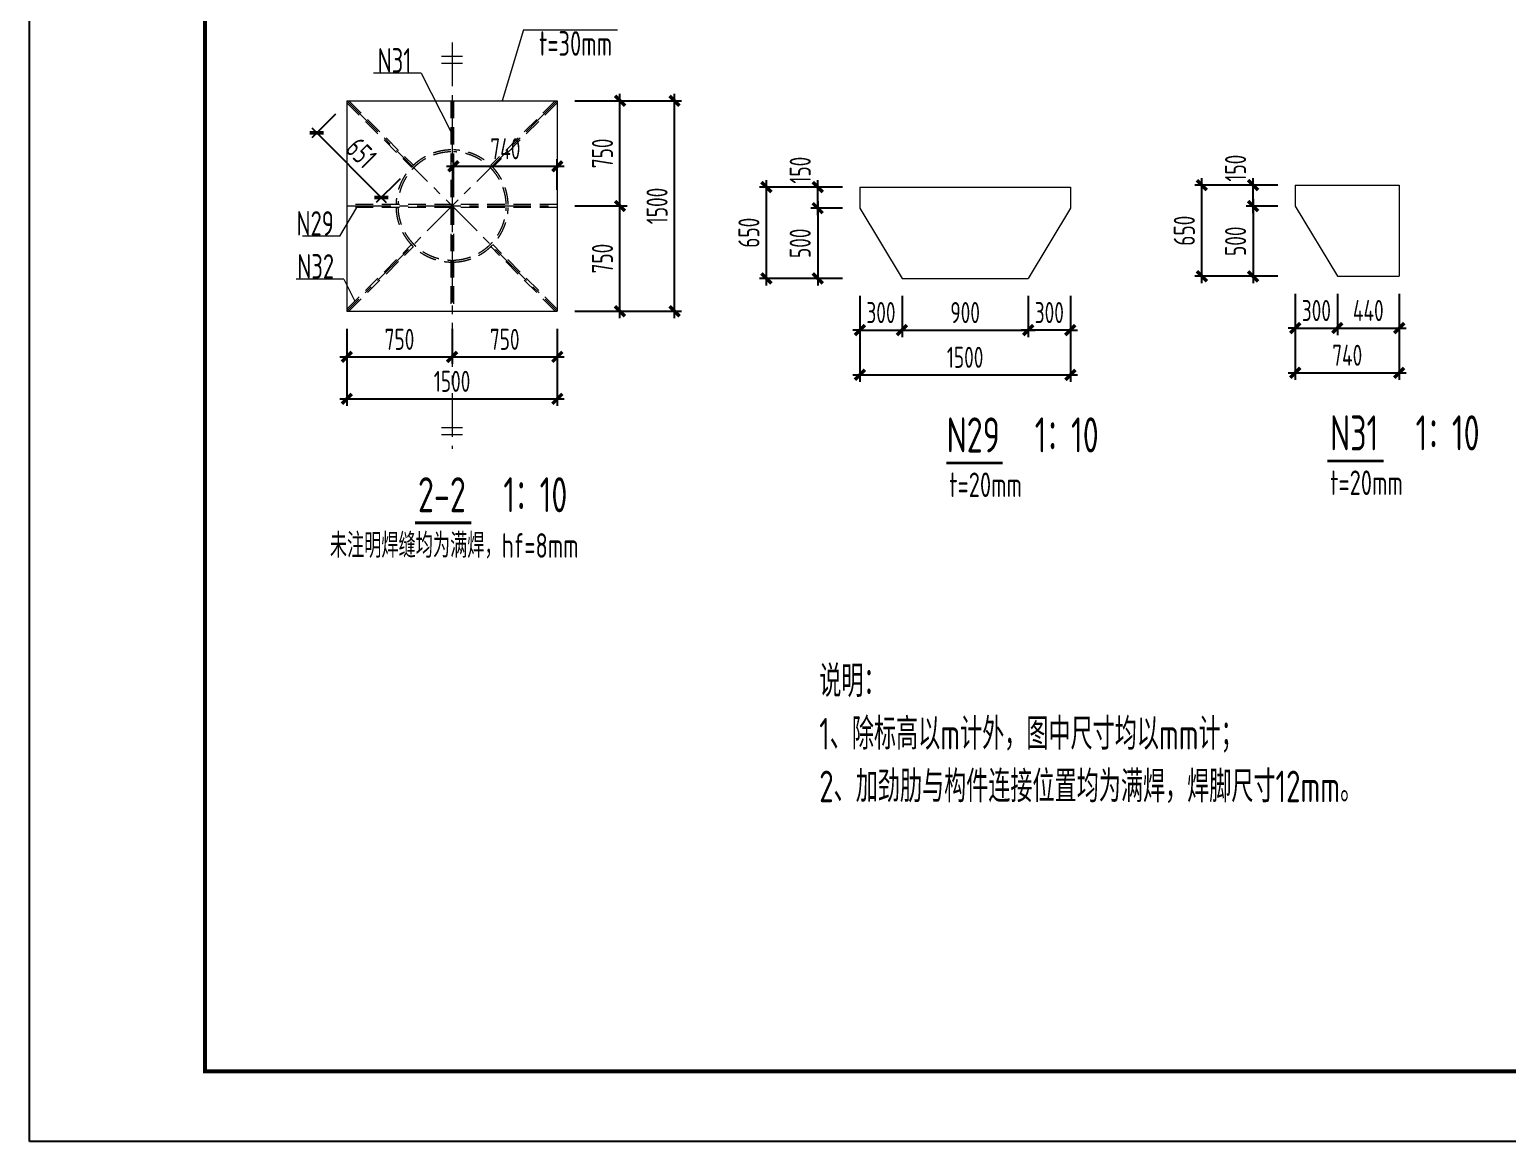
# Model space of a CAD drawing. Extents: x -2876908 to 633791, y -1383861 to 872234.
# Drawn here: x 423791 to 529141, y -1081910 to -1002657 of the extents above; entities that cross this region are included whole.
import ezdxf
from ezdxf.enums import TextEntityAlignment as Align

# ---------------------------------------------------------------- set-up
doc = ezdxf.new("R2010")
doc.units = 0
doc.header["$LTSCALE"] = 5
doc.header["$MEASUREMENT"] = 0
doc.linetypes.add('CENTER', pattern=[2, 1.25, -0.25, 0.25, -0.25])
doc.linetypes.add('DASHED', pattern=[0.75, 0.5, -0.25])
doc.layers.get('0').update_dxf_attribs({"linetype": 'CONTINUOUS', "lineweight": 25})
doc.layers.get('DEFPOINTS').update_dxf_attribs({"color": 35, "linetype": 'CONTINUOUS', "lineweight": 13})
for name, color, linetype, lineweight in [('1粗实线', 1, 'CONTINUOUS', 30), ('3中心线', 6, 'CENTER', 18), ('4虚线', 2, 'DASHED', 18), ('5标注', 3, 'CONTINUOUS', 15), ('6文本', 7, 'CONTINUOUS', 15), ('8轮廓线', 4, 'CONTINUOUS', 15), ('DIM', 3, 'CONTINUOUS', 0), ('HFZT', 5, 'CONTINUOUS', 15), ('THIN', 7, 'CONTINUOUS', 0)]:
    doc.layers.add(name, color=color, linetype=linetype, lineweight=lineweight)
doc.layers.add('M_Dim', color=3, linetype='CONTINUOUS')
doc.styles.add('TSSD_Dimension', font='tssdeng.shx', dxfattribs={"width": 0.7, "bigfont": 'hztxt.shx'})
doc.styles.add('TSSD_NORM', font='tssdeng.shx', dxfattribs={"width": 0.7, "bigfont": 'hztxt.shx'})
doc.dimstyles.new('TSSD_100_100', dxfattribs={"dimtxt": 300, "dimasz": 100, "dimexe": 100, "dimexo": 250, "dimgap": 100, "dimtad": 1, "dimdec": 0, "dimzin": 0, "dimdsep": 46, "dimtxsty": 'TSSD_Dimension', "dimblk": 'ARCHTICK', "dimblk1": 'ARCHTICK', "dimblk2": 'ARCHTICK', "dimcen": 0, "dimdle": 100, "dimclrt": 7, "dimadec": 0, "dimazin": 0, "dimtfac": 1, "dimtdec": 0, "dimtix": 1, "dimtmove": 2, "dimatfit": 3, "dimfxl": 1, "dimtolj": 1, "dimtzin": 0, "dimarcsym": 0})

# ---------------------------------------------------------------- blocks, each defined once
blk = doc.blocks.new('施工设计图框')
at = {"color": 7, "linetype": 'Continuous'}
blk.add_lwpolyline([(-395.5, -13.5), (-395.5, 283.5), (24.5, 283.5), (24.5, -13.5), (-395.5, -13.5)], dxfattribs=at)
at = {"layer": '1粗实线', "color": 7, "linetype": 'Continuous', "const_width": 0.6}
blk.add_lwpolyline([(-370.5, -3.5), (-370.5, 273.5), (14.5, 273.5), (14.5, -3.5), (-370.5, -3.5)], dxfattribs=at)
at = {"layer": 'HFZT', "color": 2, "style": 'TSSD_NORM', "width": 0.7}
for tag, height, p in [('比例尺', 2.5, (7.25, 17.5)), ('图号', 2.5, (-20.49, 3.5)), ('日期', 2.5, (7.25, 3.5)), ('图名', 4, (-76.24, 0.75))]:
    blk.add_attdef(tag, text='', height=height, dxfattribs=at).set_placement(p, align=Align.MIDDLE)
blk = doc.blocks.new('_ArchTick')
at = {"color": 0, "linetype": 'ByBlock', "const_width": 0.5}
blk.add_lwpolyline([(-0.71, -0.71), (0.71, 0.71)], dxfattribs=at)
blk = doc.blocks.new('*D1455')
at = {"layer": 'DEFPOINTS', "color": 0, "transparency": 16777216}
for p in [(446411, -1022732), (453911, -1022732), (453911, -1025987)]:
    blk.add_point(p, dxfattribs=at)
at = {"layer": 'DIM', "color": 0, "lineweight": -2, "transparency": 16777216}
for p, q in [((446411, -1023982), (446411, -1026487)), ((453911, -1023982), (453911, -1026487)), ((445911, -1025987), (454411, -1025987))]:
    blk.add_line(p, q, dxfattribs=at)
at = {"layer": 'DIM', "color": 0, "lineweight": -2, "transparency": 16777216, "xscale": 500, "yscale": 500, "zscale": 500, "rotation": 180}
blk.add_blockref('_ArchTick', (446411, -1025987), dxfattribs=at)
at = {"layer": 'DIM', "color": 0, "lineweight": -2, "transparency": 16777216, "xscale": 500, "yscale": 500, "zscale": 500}
blk.add_blockref('_ArchTick', (453911, -1025987), dxfattribs=at)
at = {"layer": 'DIM', "color": 7, "transparency": 16777216, "insert": (450161, -1024737), "char_height": 1500, "attachment_point": 5, "style": 'TSSD_Dimension'}
blk.add_mtext('\\A1;750', dxfattribs=at)
blk = doc.blocks.new('*D1456')
at = {"layer": 'DEFPOINTS', "color": 0, "transparency": 16777216}
for p in [(453911, -1022732), (461411, -1022732), (461411, -1025987)]:
    blk.add_point(p, dxfattribs=at)
at = {"layer": 'DIM', "color": 0, "lineweight": -2, "transparency": 16777216}
for p, q in [((453911, -1023982), (453911, -1026487)), ((461411, -1023982), (461411, -1026487)), ((453411, -1025987), (461911, -1025987))]:
    blk.add_line(p, q, dxfattribs=at)
at = {"layer": 'DIM', "color": 0, "lineweight": -2, "transparency": 16777216, "xscale": 500, "yscale": 500, "zscale": 500, "rotation": 180}
blk.add_blockref('_ArchTick', (453911, -1025987), dxfattribs=at)
at = {"layer": 'DIM', "color": 0, "lineweight": -2, "transparency": 16777216, "xscale": 500, "yscale": 500, "zscale": 500}
blk.add_blockref('_ArchTick', (461411, -1025987), dxfattribs=at)
at = {"layer": 'DIM', "color": 7, "transparency": 16777216, "insert": (457661, -1024737), "char_height": 1500, "attachment_point": 5, "style": 'TSSD_Dimension'}
blk.add_mtext('\\A1;750', dxfattribs=at)
blk = doc.blocks.new('*D1457')
at = {"layer": 'DEFPOINTS', "color": 0, "transparency": 16777216}
for p in [(446411, -1022732), (461411, -1022732), (461411, -1028981)]:
    blk.add_point(p, dxfattribs=at)
at = {"layer": 'DIM', "color": 0, "lineweight": -2, "transparency": 16777216}
for p, q in [((446411, -1023982), (446411, -1029481)), ((461411, -1023982), (461411, -1029481)), ((445911, -1028981), (461911, -1028981))]:
    blk.add_line(p, q, dxfattribs=at)
at = {"layer": 'DIM', "color": 0, "lineweight": -2, "transparency": 16777216, "xscale": 500, "yscale": 500, "zscale": 500, "rotation": 180}
blk.add_blockref('_ArchTick', (446411, -1028981), dxfattribs=at)
at = {"layer": 'DIM', "color": 0, "lineweight": -2, "transparency": 16777216, "xscale": 500, "yscale": 500, "zscale": 500}
blk.add_blockref('_ArchTick', (461411, -1028981), dxfattribs=at)
at = {"layer": 'DIM', "color": 7, "transparency": 16777216, "insert": (453911, -1027731), "char_height": 1500, "attachment_point": 5, "style": 'TSSD_Dimension'}
blk.add_mtext('\\A1;1500', dxfattribs=at)
blk = doc.blocks.new('*D1458')
at = {"layer": 'DEFPOINTS', "color": 0, "transparency": 16777216}
for p in [(461411, -1015232), (465880, -1015232), (461411, -1022732)]:
    blk.add_point(p, dxfattribs=at)
at = {"layer": 'DIM', "color": 0, "lineweight": -2, "transparency": 16777216}
for p, q in [((462661, -1015232), (466380, -1015232)), ((465880, -1023232), (465880, -1014732)), ((462661, -1022732), (466380, -1022732))]:
    blk.add_line(p, q, dxfattribs=at)
at = {"layer": 'DIM', "color": 0, "lineweight": -2, "transparency": 16777216, "xscale": 500, "yscale": 500, "zscale": 500}
for p, rotation in [((465880, -1015232), 90), ((465880, -1022732), 270)]:
    blk.add_blockref('_ArchTick', p, dxfattribs=dict(at, rotation=rotation))
at = {"layer": 'DIM', "color": 7, "transparency": 16777216, "insert": (464630, -1018982), "char_height": 1500, "attachment_point": 5, "rotation": 90, "style": 'TSSD_Dimension'}
blk.add_mtext('\\A1;750', dxfattribs=at)
blk = doc.blocks.new('*D1459')
at = {"layer": 'DEFPOINTS', "color": 0, "transparency": 16777216}
for p in [(461411, -1007732), (465880, -1007732), (461411, -1015232)]:
    blk.add_point(p, dxfattribs=at)
at = {"layer": 'DIM', "color": 0, "lineweight": -2, "transparency": 16777216}
for p, q in [((462661, -1007732), (466380, -1007732)), ((465880, -1015732), (465880, -1007232)), ((462661, -1015232), (466380, -1015232))]:
    blk.add_line(p, q, dxfattribs=at)
at = {"layer": 'DIM', "color": 0, "lineweight": -2, "transparency": 16777216, "xscale": 500, "yscale": 500, "zscale": 500}
for p, rotation in [((465880, -1007732), 90), ((465880, -1015232), 270)]:
    blk.add_blockref('_ArchTick', p, dxfattribs=dict(at, rotation=rotation))
at = {"layer": 'DIM', "color": 7, "transparency": 16777216, "insert": (464630, -1011482), "char_height": 1500, "attachment_point": 5, "rotation": 90, "style": 'TSSD_Dimension'}
blk.add_mtext('\\A1;750', dxfattribs=at)
blk = doc.blocks.new('*D1460')
at = {"layer": 'DEFPOINTS', "color": 0, "transparency": 16777216}
for p in [(461411, -1007732), (469770, -1007732), (461411, -1022732)]:
    blk.add_point(p, dxfattribs=at)
at = {"layer": 'DIM', "color": 0, "lineweight": -2, "transparency": 16777216}
for p, q in [((462661, -1007732), (470270, -1007732)), ((469770, -1023232), (469770, -1007232)), ((462661, -1022732), (470270, -1022732))]:
    blk.add_line(p, q, dxfattribs=at)
at = {"layer": 'DIM', "color": 0, "lineweight": -2, "transparency": 16777216, "xscale": 500, "yscale": 500, "zscale": 500}
for p, rotation in [((469770, -1007732), 90), ((469770, -1022732), 270)]:
    blk.add_blockref('_ArchTick', p, dxfattribs=dict(at, rotation=rotation))
at = {"layer": 'DIM', "color": 7, "transparency": 16777216, "insert": (468520, -1015232), "char_height": 1500, "attachment_point": 5, "rotation": 90, "style": 'TSSD_Dimension'}
blk.add_mtext('\\A1;1500', dxfattribs=at)
blk = doc.blocks.new('*D1461')
at = {"layer": 'DEFPOINTS', "color": 0, "transparency": 16777216}
for p in [(446481, -1007803), (451082, -1012404), (448861, -1014625)]:
    blk.add_point(p, dxfattribs=at)
at = {"layer": 'DIM', "color": 0, "lineweight": -2, "transparency": 16777216}
for p, q in [((445598, -1008687), (443907, -1010378)), ((443907, -1009671), (449215, -1014979)), ((450198, -1013288), (448508, -1014979))]:
    blk.add_line(p, q, dxfattribs=at)
at = {"layer": 'DIM', "color": 0, "lineweight": -2, "transparency": 16777216, "xscale": 500, "yscale": 500, "zscale": 500}
for p, rotation in [((444260, -1010024), 135), ((448861, -1014625), 315)]:
    blk.add_blockref('_ArchTick', p, dxfattribs=dict(at, rotation=rotation))
at = {"layer": 'DIM', "color": 7, "transparency": 16777216, "insert": (447445, -1011441), "char_height": 1500, "attachment_point": 5, "rotation": 315, "style": 'TSSD_Dimension'}
blk.add_mtext('\\A1;651', dxfattribs=at)
blk = doc.blocks.new('*D1462')
at = {"layer": 'DEFPOINTS', "color": 0, "transparency": 16777216}
for p in [(479974, -1013890), (482983, -1013890), (482983, -1015390)]:
    blk.add_point(p, dxfattribs=at)
at = {"layer": 'DIM', "color": 0, "lineweight": -2, "transparency": 16777216}
for p, q in [((479974, -1015890), (479974, -1013390)), ((481733, -1013890), (479474, -1013890)), ((481733, -1015390), (479474, -1015390))]:
    blk.add_line(p, q, dxfattribs=at)
at = {"layer": 'DIM', "color": 0, "lineweight": -2, "transparency": 16777216, "xscale": 500, "yscale": 500, "zscale": 500}
for p, rotation in [((479974, -1013890), 90), ((479974, -1015390), 270)]:
    blk.add_blockref('_ArchTick', p, dxfattribs=dict(at, rotation=rotation))
at = {"layer": 'DIM', "color": 7, "transparency": 16777216, "insert": (478724, -1012680), "char_height": 1500, "attachment_point": 5, "rotation": 90, "style": 'TSSD_Dimension'}
blk.add_mtext('\\A1;150', dxfattribs=at)
blk = doc.blocks.new('*D1463')
at = {"layer": 'DEFPOINTS', "color": 0, "transparency": 16777216}
for p in [(482983, -1015390), (479974, -1020390), (482983, -1020390)]:
    blk.add_point(p, dxfattribs=at)
at = {"layer": 'DIM', "color": 0, "lineweight": -2, "transparency": 16777216}
for p, q in [((481733, -1015390), (479474, -1015390)), ((479974, -1014890), (479974, -1020890)), ((481733, -1020390), (479474, -1020390))]:
    blk.add_line(p, q, dxfattribs=at)
at = {"layer": 'DIM', "color": 0, "lineweight": -2, "transparency": 16777216, "xscale": 500, "yscale": 500, "zscale": 500}
for p, rotation in [((479974, -1015390), 90), ((479974, -1020390), 270)]:
    blk.add_blockref('_ArchTick', p, dxfattribs=dict(at, rotation=rotation))
at = {"layer": 'DIM', "color": 7, "transparency": 16777216, "insert": (478724, -1017890), "char_height": 1500, "attachment_point": 5, "rotation": 90, "style": 'TSSD_Dimension'}
blk.add_mtext('\\A1;500', dxfattribs=at)
blk = doc.blocks.new('*D1464')
at = {"layer": 'DEFPOINTS', "color": 0, "transparency": 16777216}
for p in [(482983, -1020390), (485983, -1020390), (485983, -1024079)]:
    blk.add_point(p, dxfattribs=at)
at = {"layer": 'DIM', "color": 0, "lineweight": -2, "transparency": 16777216}
for p, q in [((482983, -1021640), (482983, -1024579)), ((485983, -1021640), (485983, -1024579)), ((482983, -1024079), (482483, -1024079)), ((482983, -1024079), (485983, -1024079)), ((485983, -1024079), (486483, -1024079))]:
    blk.add_line(p, q, dxfattribs=at)
at = {"layer": 'DIM', "color": 0, "lineweight": -2, "transparency": 16777216, "xscale": 500, "yscale": 500, "zscale": 500}
blk.add_blockref('_ArchTick', (482983, -1024079), dxfattribs=at)
at = {"layer": 'DIM', "color": 0, "lineweight": -2, "transparency": 16777216, "xscale": 500, "yscale": 500, "zscale": 500, "rotation": 180}
blk.add_blockref('_ArchTick', (485983, -1024079), dxfattribs=at)
at = {"layer": 'DIM', "color": 7, "transparency": 16777216, "insert": (484483, -1022829), "char_height": 1500, "attachment_point": 5, "style": 'TSSD_Dimension'}
blk.add_mtext('\\A1;300', dxfattribs=at)
blk = doc.blocks.new('*D1465')
at = {"layer": 'DEFPOINTS', "color": 0, "transparency": 16777216}
for p in [(485983, -1020390), (494983, -1020390), (494983, -1024079)]:
    blk.add_point(p, dxfattribs=at)
at = {"layer": 'DIM', "color": 0, "lineweight": -2, "transparency": 16777216}
for p, q in [((485983, -1021640), (485983, -1024579)), ((494983, -1021640), (494983, -1024579)), ((485483, -1024079), (495483, -1024079))]:
    blk.add_line(p, q, dxfattribs=at)
at = {"layer": 'DIM', "color": 0, "lineweight": -2, "transparency": 16777216, "xscale": 500, "yscale": 500, "zscale": 500, "rotation": 180}
blk.add_blockref('_ArchTick', (485983, -1024079), dxfattribs=at)
at = {"layer": 'DIM', "color": 0, "lineweight": -2, "transparency": 16777216, "xscale": 500, "yscale": 500, "zscale": 500}
blk.add_blockref('_ArchTick', (494983, -1024079), dxfattribs=at)
at = {"layer": 'DIM', "color": 7, "transparency": 16777216, "insert": (490483, -1022829), "char_height": 1500, "attachment_point": 5, "style": 'TSSD_Dimension'}
blk.add_mtext('\\A1;900', dxfattribs=at)
blk = doc.blocks.new('*D1466')
at = {"layer": 'DEFPOINTS', "color": 0, "transparency": 16777216}
for p in [(494983, -1020390), (497983, -1020390), (494983, -1024079)]:
    blk.add_point(p, dxfattribs=at)
at = {"layer": 'DIM', "color": 0, "lineweight": -2, "transparency": 16777216}
for p, q in [((494983, -1021640), (494983, -1024579)), ((497983, -1021640), (497983, -1024579)), ((494983, -1024079), (494483, -1024079)), ((497983, -1024079), (494983, -1024079)), ((497983, -1024079), (498483, -1024079))]:
    blk.add_line(p, q, dxfattribs=at)
at = {"layer": 'DIM', "color": 0, "lineweight": -2, "transparency": 16777216, "xscale": 500, "yscale": 500, "zscale": 500}
blk.add_blockref('_ArchTick', (494983, -1024079), dxfattribs=at)
at = {"layer": 'DIM', "color": 0, "lineweight": -2, "transparency": 16777216, "xscale": 500, "yscale": 500, "zscale": 500, "rotation": 180}
blk.add_blockref('_ArchTick', (497983, -1024079), dxfattribs=at)
at = {"layer": 'DIM', "color": 7, "transparency": 16777216, "insert": (496483, -1022829), "char_height": 1500, "attachment_point": 5, "style": 'TSSD_Dimension'}
blk.add_mtext('\\A1;300', dxfattribs=at)
blk = doc.blocks.new('*D1467')
at = {"layer": 'DEFPOINTS', "color": 0, "transparency": 16777216}
for p in [(482983, -1020390), (497983, -1020390), (497983, -1027269)]:
    blk.add_point(p, dxfattribs=at)
at = {"layer": 'DIM', "color": 0, "lineweight": -2, "transparency": 16777216}
for p, q in [((482983, -1021640), (482983, -1027769)), ((497983, -1021640), (497983, -1027769)), ((482483, -1027269), (498483, -1027269))]:
    blk.add_line(p, q, dxfattribs=at)
at = {"layer": 'DIM', "color": 0, "lineweight": -2, "transparency": 16777216, "xscale": 500, "yscale": 500, "zscale": 500, "rotation": 180}
blk.add_blockref('_ArchTick', (482983, -1027269), dxfattribs=at)
at = {"layer": 'DIM', "color": 0, "lineweight": -2, "transparency": 16777216, "xscale": 500, "yscale": 500, "zscale": 500}
blk.add_blockref('_ArchTick', (497983, -1027269), dxfattribs=at)
at = {"layer": 'DIM', "color": 7, "transparency": 16777216, "insert": (490483, -1026019), "char_height": 1500, "attachment_point": 5, "style": 'TSSD_Dimension'}
blk.add_mtext('\\A1;1500', dxfattribs=at)
blk = doc.blocks.new('*D1468')
at = {"layer": 'DEFPOINTS', "color": 0, "transparency": 16777216}
for p in [(461411, -1012403), (454011, -1015332), (461411, -1015332)]:
    blk.add_point(p, dxfattribs=at)
at = {"layer": 'DIM', "color": 0, "lineweight": -2, "transparency": 16777216}
for p, q in [((453511, -1012403), (461911, -1012403)), ((454011, -1014082), (454011, -1011903)), ((461411, -1014082), (461411, -1011903))]:
    blk.add_line(p, q, dxfattribs=at)
at = {"layer": 'DIM', "color": 0, "lineweight": -2, "transparency": 16777216, "xscale": 500, "yscale": 500, "zscale": 500, "rotation": 180}
blk.add_blockref('_ArchTick', (454011, -1012403), dxfattribs=at)
at = {"layer": 'DIM', "color": 0, "lineweight": -2, "transparency": 16777216, "xscale": 500, "yscale": 500, "zscale": 500}
blk.add_blockref('_ArchTick', (461411, -1012403), dxfattribs=at)
at = {"layer": 'DIM', "color": 7, "transparency": 16777216, "insert": (457711, -1011153), "char_height": 1500, "attachment_point": 5, "style": 'TSSD_Dimension'}
blk.add_mtext('\\A1;740', dxfattribs=at)
blk = doc.blocks.new('*D1469')
at = {"layer": 'DEFPOINTS', "color": 0, "transparency": 16777216}
for p in [(511011, -1013744), (514021, -1013744), (514021, -1015244)]:
    blk.add_point(p, dxfattribs=at)
at = {"layer": 'DIM', "color": 0, "lineweight": -2, "transparency": 16777216}
for p, q in [((511011, -1015744), (511011, -1013244)), ((512771, -1013744), (510511, -1013744)), ((512771, -1015244), (510511, -1015244))]:
    blk.add_line(p, q, dxfattribs=at)
at = {"layer": 'DIM', "color": 0, "lineweight": -2, "transparency": 16777216, "xscale": 500, "yscale": 500, "zscale": 500}
for p, rotation in [((511011, -1013744), 90), ((511011, -1015244), 270)]:
    blk.add_blockref('_ArchTick', p, dxfattribs=dict(at, rotation=rotation))
at = {"layer": 'DIM', "color": 7, "transparency": 16777216, "insert": (509761, -1012534), "char_height": 1500, "attachment_point": 5, "rotation": 90, "style": 'TSSD_Dimension'}
blk.add_mtext('\\A1;150', dxfattribs=at)
blk = doc.blocks.new('*D1470')
at = {"layer": 'DEFPOINTS', "color": 0, "transparency": 16777216}
for p in [(514021, -1015244), (511011, -1020244), (514021, -1020244)]:
    blk.add_point(p, dxfattribs=at)
at = {"layer": 'DIM', "color": 0, "lineweight": -2, "transparency": 16777216}
for p, q in [((512771, -1015244), (510511, -1015244)), ((511011, -1014744), (511011, -1020744)), ((512771, -1020244), (510511, -1020244))]:
    blk.add_line(p, q, dxfattribs=at)
at = {"layer": 'DIM', "color": 0, "lineweight": -2, "transparency": 16777216, "xscale": 500, "yscale": 500, "zscale": 500}
for p, rotation in [((511011, -1015244), 90), ((511011, -1020244), 270)]:
    blk.add_blockref('_ArchTick', p, dxfattribs=dict(at, rotation=rotation))
at = {"layer": 'DIM', "color": 7, "transparency": 16777216, "insert": (509761, -1017744), "char_height": 1500, "attachment_point": 5, "rotation": 90, "style": 'TSSD_Dimension'}
blk.add_mtext('\\A1;500', dxfattribs=at)
blk = doc.blocks.new('*D1471')
at = {"layer": 'DEFPOINTS', "color": 0, "transparency": 16777216}
for p in [(514021, -1020244), (517021, -1020244), (517021, -1023933)]:
    blk.add_point(p, dxfattribs=at)
at = {"layer": 'DIM', "color": 0, "lineweight": -2, "transparency": 16777216}
for p, q in [((514021, -1021494), (514021, -1024433)), ((517021, -1021494), (517021, -1024433)), ((514021, -1023933), (513521, -1023933)), ((514021, -1023933), (517021, -1023933)), ((517021, -1023933), (517521, -1023933))]:
    blk.add_line(p, q, dxfattribs=at)
at = {"layer": 'DIM', "color": 0, "lineweight": -2, "transparency": 16777216, "xscale": 500, "yscale": 500, "zscale": 500}
blk.add_blockref('_ArchTick', (514021, -1023933), dxfattribs=at)
at = {"layer": 'DIM', "color": 0, "lineweight": -2, "transparency": 16777216, "xscale": 500, "yscale": 500, "zscale": 500, "rotation": 180}
blk.add_blockref('_ArchTick', (517021, -1023933), dxfattribs=at)
at = {"layer": 'DIM', "color": 7, "transparency": 16777216, "insert": (515521, -1022683), "char_height": 1500, "attachment_point": 5, "style": 'TSSD_Dimension'}
blk.add_mtext('\\A1;300', dxfattribs=at)
blk = doc.blocks.new('*D1472')
at = {"layer": 'DEFPOINTS', "color": 0, "transparency": 16777216}
for p in [(517021, -1020244), (521421, -1020244), (521421, -1023933)]:
    blk.add_point(p, dxfattribs=at)
at = {"layer": 'DIM', "color": 0, "lineweight": -2, "transparency": 16777216}
for p, q in [((517021, -1021494), (517021, -1024433)), ((521421, -1021494), (521421, -1024433)), ((516521, -1023933), (521921, -1023933))]:
    blk.add_line(p, q, dxfattribs=at)
at = {"layer": 'DIM', "color": 0, "lineweight": -2, "transparency": 16777216, "xscale": 500, "yscale": 500, "zscale": 500, "rotation": 180}
blk.add_blockref('_ArchTick', (517021, -1023933), dxfattribs=at)
at = {"layer": 'DIM', "color": 0, "lineweight": -2, "transparency": 16777216, "xscale": 500, "yscale": 500, "zscale": 500}
blk.add_blockref('_ArchTick', (521421, -1023933), dxfattribs=at)
at = {"layer": 'DIM', "color": 7, "transparency": 16777216, "insert": (519221, -1022683), "char_height": 1500, "attachment_point": 5, "style": 'TSSD_Dimension'}
blk.add_mtext('\\A1;440', dxfattribs=at)
blk = doc.blocks.new('*D1473')
at = {"layer": 'DEFPOINTS', "color": 0, "transparency": 16777216}
for p in [(514021, -1020244), (521421, -1020244), (521421, -1027123)]:
    blk.add_point(p, dxfattribs=at)
at = {"layer": 'DIM', "color": 0, "lineweight": -2, "transparency": 16777216}
for p, q in [((514021, -1021494), (514021, -1027623)), ((521421, -1021494), (521421, -1027623)), ((513521, -1027123), (521921, -1027123))]:
    blk.add_line(p, q, dxfattribs=at)
at = {"layer": 'DIM', "color": 0, "lineweight": -2, "transparency": 16777216, "xscale": 500, "yscale": 500, "zscale": 500, "rotation": 180}
blk.add_blockref('_ArchTick', (514021, -1027123), dxfattribs=at)
at = {"layer": 'DIM', "color": 0, "lineweight": -2, "transparency": 16777216, "xscale": 500, "yscale": 500, "zscale": 500}
blk.add_blockref('_ArchTick', (521421, -1027123), dxfattribs=at)
at = {"layer": 'DIM', "color": 7, "transparency": 16777216, "insert": (517721, -1025873), "char_height": 1500, "attachment_point": 5, "style": 'TSSD_Dimension'}
blk.add_mtext('\\A1;740', dxfattribs=at)
blk = doc.blocks.new('*D1479')
at = {"layer": 'DEFPOINTS', "color": 0, "transparency": 16777216}
for p in [(476321, -1013890), (481733, -1013890), (481733, -1020390)]:
    blk.add_point(p, dxfattribs=at)
at = {"layer": 'DIM', "color": 0, "lineweight": -2, "transparency": 16777216}
for p, q in [((476321, -1020890), (476321, -1013390)), ((480483, -1013890), (475821, -1013890)), ((480483, -1020390), (475821, -1020390))]:
    blk.add_line(p, q, dxfattribs=at)
at = {"layer": 'DIM', "color": 0, "lineweight": -2, "transparency": 16777216, "xscale": 500, "yscale": 500, "zscale": 500}
for p, rotation in [((476321, -1013890), 90), ((476321, -1020390), 270)]:
    blk.add_blockref('_ArchTick', p, dxfattribs=dict(at, rotation=rotation))
at = {"layer": 'DIM', "color": 7, "transparency": 16777216, "insert": (475071, -1017140), "char_height": 1500, "attachment_point": 5, "rotation": 90, "style": 'TSSD_Dimension'}
blk.add_mtext('\\A1;650', dxfattribs=at)
blk = doc.blocks.new('*D1480')
at = {"layer": 'DEFPOINTS', "color": 0, "transparency": 16777216}
for p in [(507358, -1013744), (512771, -1013744), (512771, -1020244)]:
    blk.add_point(p, dxfattribs=at)
at = {"layer": 'DIM', "color": 0, "lineweight": -2, "transparency": 16777216}
for p, q in [((507358, -1020744), (507358, -1013244)), ((511521, -1013744), (506858, -1013744)), ((511521, -1020244), (506858, -1020244))]:
    blk.add_line(p, q, dxfattribs=at)
at = {"layer": 'DIM', "color": 0, "lineweight": -2, "transparency": 16777216, "xscale": 500, "yscale": 500, "zscale": 500}
for p, rotation in [((507358, -1013744), 90), ((507358, -1020244), 270)]:
    blk.add_blockref('_ArchTick', p, dxfattribs=dict(at, rotation=rotation))
at = {"layer": 'DIM', "color": 7, "transparency": 16777216, "insert": (506108, -1016994), "char_height": 1500, "attachment_point": 5, "rotation": 90, "style": 'TSSD_Dimension'}
blk.add_mtext('\\A1;650', dxfattribs=at)

msp = doc.modelspace()

# ---------------------------------------------------------------- linework, layer by layer
at = {"layer": '3中心线', "ltscale": 500}
for p, q in [((453910.731, -1003571.716), (453910.731, -1032547.931)), ((446410.731, -1007732.231), (461410.731, -1022732.231)), ((461410.731, -1007732.231), (446410.731, -1022732.231)), ((453910.731, -1007732.231), (453910.731, -1022732.231)), ((446410.731, -1015232.231), (461410.731, -1015232.231))]:
    msp.add_line(p, q, dxfattribs=at)
at = {"layer": '4虚线', "ltscale": 500}
for p, q in [((446410.731, -1007873.653), (451012.478, -1012475.399)), ((446552.153, -1007732.231), (451153.899, -1012333.977)), ((453810.731, -1007732.231), (453810.731, -1015132.231)), ((454010.731, -1007732.231), (454010.731, -1015132.231)), ((461269.31, -1007732.231), (456667.564, -1012333.977)), ((461410.731, -1007873.653), (456808.985, -1012475.399)), ((461410.731, -1015132.231), (446410.731, -1015132.231)), ((461410.731, -1015332.231), (446410.731, -1015332.231)), ((453810.731, -1015332.231), (453810.731, -1022732.231)), ((454010.731, -1015332.231), (454010.731, -1022732.231)), ((446410.731, -1022590.81), (451012.478, -1017989.064)), ((446552.153, -1022732.231), (451153.899, -1018130.485)), ((461269.31, -1022732.231), (456667.564, -1018130.485)), ((461410.731, -1022590.81), (456808.985, -1017989.064))]:
    msp.add_line(p, q, dxfattribs=at)
for radius, start, end in [(4000, 91.43254374, 178.56745626), (4000, 1.43254374, 88.56745626), (3860, 91.48451271, 178.51548729), (3860, 1.48451271, 88.51548729), (4000, 181.43254374, 268.56745626), (3860, 181.48451271, 268.51548729), (4000, 271.43254374, 358.56745626), (3860, 271.48451271, 358.51548729)]:
    msp.add_arc((453910.731, -1015232.231), radius, start, end, dxfattribs=at)
at = {"layer": '5标注'}
for p, q in [((458992.876, -1002673.071), (457474.664, -1007732.231)), ((458992.876, -1002673.071), (465703.906, -1002673.071)), ((451703.701, -1005765.437), (448316.359, -1005765.437)), ((451703.701, -1005765.437), (453810.731, -1009933.845)), ((446552.153, -1007732.231), (446410.731, -1007873.653)), ((445917.07, -1017381.924), (447125.778, -1015332.231)), ((445917.07, -1017381.924), (443245.825, -1017381.924)), ((446186.458, -1020447.292), (442799.116, -1020447.292)), ((446186.458, -1020447.292), (446981.464, -1022020.078))]:
    msp.add_line(p, q, dxfattribs=at)
at = {"layer": '8轮廓线'}
for p, q in [((446410.731, -1007732.231), (461410.731, -1007732.231)), ((446410.731, -1007732.231), (446410.731, -1022732.231)), ((461410.731, -1007732.231), (461410.731, -1022732.231)), ((482983.241, -1013889.76), (482983.241, -1015389.76)), ((482983.241, -1013889.76), (497983.241, -1013889.76)), ((497983.241, -1013889.76), (497983.241, -1015389.76)), ((514020.639, -1013744.024), (514020.639, -1015244.024)), ((514020.639, -1013744.024), (521420.639, -1013744.024)), ((521420.639, -1013744.024), (521420.639, -1020244.024)), ((482983.241, -1015389.76), (485983.241, -1020389.76)), ((497983.241, -1015389.76), (494983.241, -1020389.76)), ((514020.639, -1015244.024), (517020.639, -1020244.024)), ((485983.241, -1020389.76), (494983.241, -1020389.76)), ((517020.639, -1020244.024), (521420.639, -1020244.024)), ((446410.731, -1022732.231), (461410.731, -1022732.231))]:
    msp.add_line(p, q, dxfattribs=at)
at = {"layer": 'M_Dim'}
for points in [[(489148.376, -1033552.664, 200, 200, 0), (493170.274, -1033552.664, 200, 200, 0)], [(516300.268, -1033406.928, 200, 200, 0), (520322.167, -1033406.928, 200, 200, 0)], [(451270.122, -1037815.781, 200, 200, 0), (455292.021, -1037815.781, 200, 200, 0)]]:
    msp.add_lwpolyline(points, format="xyseb", dxfattribs=at)
at = {"layer": 'THIN'}
for p, q in [((454660.731, -1004571.716), (453160.731, -1004571.716)), ((454660.731, -1005071.716), (453160.731, -1005071.716)), ((454660.731, -1031047.931), (453160.731, -1031047.931)), ((454660.731, -1031547.931), (453160.731, -1031547.931))]:
    msp.add_line(p, q, dxfattribs=at)

# ---------------------------------------------------------------- block references
at = {"xscale": 500, "yscale": 500, "zscale": 500}
msp.add_blockref('施工设计图框', (621543.434, -1075159.694), dxfattribs=at)

# ---------------------------------------------------------------- texts
at = {"layer": '5标注', "color": 7, "style": 'TSSD_NORM', "width": 0.7}
for s, p in [('t=30mm', (462712.601, -1003643.6)), ('t=20mm', (491942.04, -1035100.781)), ('t=20mm', (519093.932, -1034955.045)), ('未注明焊缝均为满焊，hf=8mm', (454063.786, -1039363.899))]:
    msp.add_text(s, height=1750, dxfattribs=at).set_placement(p, align=Align.MIDDLE)
at = {"layer": '5标注', "color": 7, "char_height": 1750, "attachment_point": 9, "style": 'TSSD_NORM'}
for s, insert in [('N31', (451015.46, -1005732.937)), ('N29', (445481.267, -1017349.424)), ('N32', (445498.217, -1020414.792))]:
    msp.add_mtext(s, dxfattribs=dict(at, insert=insert))
at = {"layer": '6文本', "style": 'TSSD_NORM', "width": 0.7}
for s, p in [('N29', (491062.455, -1031549.458)), ('1：10', (497726.146, -1031549.458)), ('N31', (518214.347, -1031403.723)), ('1：10', (524878.038, -1031403.723)), ('2-2', (453184.201, -1035812.576)), ('1：10', (459847.892, -1035812.576))]:
    msp.add_text(s, height=2500, dxfattribs=at).set_placement(p, align=Align.MIDDLE)
at = {"layer": '6文本', "insert": (480083.977, -1047978.826), "char_height": 2250, "width": 195290.43481, "attachment_point": 1, "style": 'TSSD_NORM'}
msp.add_mtext('说明：\\P1、除标高以m计外，图中尺寸均以mm计；\\P2、加劲肋与构件连接位置均为满焊，焊脚尺寸12mm。', dxfattribs=at)

# ---------------------------------------------------------------- dimensions: what is measured, and where the dimension line sits
at = {"layer": 'DIM'}
dim = msp.add_aligned_dim(p1=(446481.442, -1007802.942), p2=(451082.304, -1012403.804), distance=-3141.235, dimstyle='TSSD_100_100', override={"dimtxt": 1500, "dimasz": 500, "dimexe": 500, "dimexo": 1250, "dimgap": 500, "dimlfac": 0.1, "dimdle": 500}, dxfattribs=at)
dim.commit()
dim.dimension.update_dxf_attribs({"geometry": '*D1461', "text_midpoint": (447444.568, -1011440.678)})
for base, p1, p2, angle, picture, middle in [((465879.949, -1007732.231), (461410.731, -1015232.231), (461410.731, -1007732.231), 90, '*D1459', (464629.949, -1011482.231)), ((469769.805, -1007732.231), (461410.731, -1022732.231), (461410.731, -1007732.231), 90, '*D1460', (468519.805, -1015232.231)), ((476321.016, -1013889.76), (481733.241, -1020389.76), (481733.241, -1013889.76), 90, '*D1479', (475071.016, -1017139.76)), ((507358.414, -1013744.024), (512770.639, -1020244.024), (512770.639, -1013744.024), 90, '*D1480', (506108.414, -1016994.024)), ((465879.949, -1015232.231), (461410.731, -1022732.231), (461410.731, -1015232.231), 90, '*D1458', (464629.949, -1018982.231)), ((479973.585, -1020389.76), (482983.241, -1015389.76), (482983.241, -1020389.76), 90, '*D1463', (478723.585, -1017889.76)), ((511010.984, -1020244.024), (514020.639, -1015244.024), (514020.639, -1020244.024), 90, '*D1470', (509760.984, -1017744.024)), ((494983.241, -1024078.534), (497983.241, -1020389.76), (494983.241, -1020389.76), 180, '*D1466', (496483.241, -1022828.534))]:
    dim = msp.add_linear_dim(base=base, p1=p1, p2=p2, angle=angle, dimstyle='TSSD_100_100', override={"dimtxt": 1500, "dimasz": 500, "dimexe": 500, "dimexo": 1250, "dimgap": 500, "dimlfac": 0.1, "dimdle": 500}, dxfattribs=at)
    dim.commit()
    dim.dimension.update_dxf_attribs({"geometry": picture, "text_midpoint": middle})
for base, p1, p2, picture, middle in [((461410.731, -1012403.03), (454010.731, -1015332.231), (461410.731, -1015332.231), '*D1468', (457710.731, -1011153.03)), ((485983.241, -1024078.534), (482983.241, -1020389.76), (485983.241, -1020389.76), '*D1464', (484483.241, -1022828.534)), ((497983.241, -1027269.068), (482983.241, -1020389.76), (497983.241, -1020389.76), '*D1467', (490483.241, -1026019.068)), ((494983.241, -1024078.534), (485983.241, -1020389.76), (494983.241, -1020389.76), '*D1465', (490483.241, -1022828.534)), ((517020.639, -1023932.798), (514020.639, -1020244.024), (517020.639, -1020244.024), '*D1471', (515520.639, -1022682.798)), ((521420.639, -1027123.332), (514020.639, -1020244.024), (521420.639, -1020244.024), '*D1473', (517720.639, -1025873.332)), ((521420.639, -1023932.798), (517020.639, -1020244.024), (521420.639, -1020244.024), '*D1472', (519220.639, -1022682.798)), ((453910.731, -1025986.705), (446410.731, -1022732.231), (453910.731, -1022732.231), '*D1455', (450160.731, -1024736.705)), ((461410.731, -1028980.702), (446410.731, -1022732.231), (461410.731, -1022732.231), '*D1457', (453910.731, -1027730.702)), ((461410.731, -1025986.705), (453910.731, -1022732.231), (461410.731, -1022732.231), '*D1456', (457660.731, -1024736.705))]:
    dim = msp.add_linear_dim(base=base, p1=p1, p2=p2, dimstyle='TSSD_100_100', override={"dimtxt": 1500, "dimasz": 500, "dimexe": 500, "dimexo": 1250, "dimgap": 500, "dimlfac": 0.1, "dimdle": 500}, dxfattribs=at)
    dim.commit()
    dim.dimension.update_dxf_attribs({"geometry": picture, "text_midpoint": middle})
for base, p1, p2, picture, middle in [((479973.585, -1013889.76), (482983.241, -1015389.76), (482983.241, -1013889.76), '*D1462', (478723.585, -1012680.144)), ((511010.984, -1013744.024), (514020.639, -1015244.024), (514020.639, -1013744.024), '*D1469', (509760.984, -1012534.409))]:
    dim = msp.add_linear_dim(base=base, p1=p1, p2=p2, angle=90, dimstyle='TSSD_100_100', override={"dimtxt": 1500, "dimasz": 500, "dimexe": 500, "dimexo": 1250, "dimgap": 500, "dimlfac": 0.1, "dimdle": 500}, dxfattribs=at)
    dim.commit()
    dim.dimension.update_dxf_attribs({"geometry": picture, "text_midpoint": middle, "dimtype": 160})

doc.saveas('drawing.dxf')
